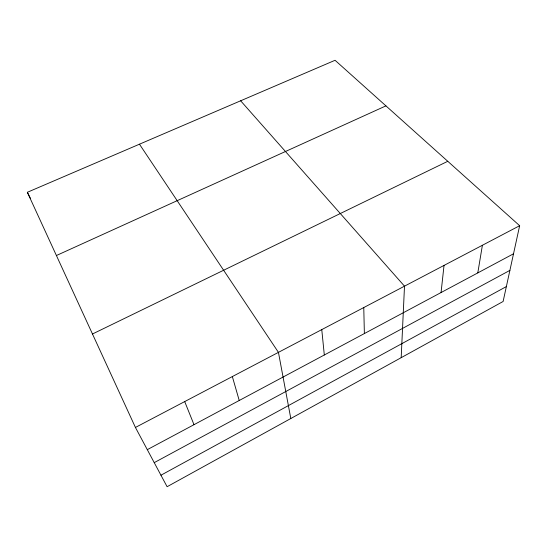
<?xml version="1.0" encoding="UTF-8"?>
<svg xmlns="http://www.w3.org/2000/svg" width="547" height="547" viewBox="0 0 547 547"><rect width="100%" height="100%" fill="white"/><g stroke="black" fill="none" stroke-linecap="round" stroke-linejoin="round"><path stroke-width="0.82" d="M401.183 357.676L404.5 286.17L240.646 100.792M441.06 292.542L444.027 265.418M477.798 272.898L482.392 245.275M519.65 225.706L503.11 301.486L167.095 486.714L135.43 427.453L27.35 192.291L335.058 60.286L519.65 225.706L135.43 427.453M160.948 475.213L506.365 286.573M154.233 462.639L509.9 270.375M147.293 449.661L513.517 253.794M92.477 333.991L447.774 161.297M56.409 255.524L385.929 105.872M139.464 144.196L278.444 352.364L290.806 418.517M27.35 192.291L30.406 198.294M184.701 401.58L194 424.684M232.345 376.562L239.23 400.493M321.766 329.609L324.316 354.982M363.769 307.558L364.37 333.561"/></g></svg>
